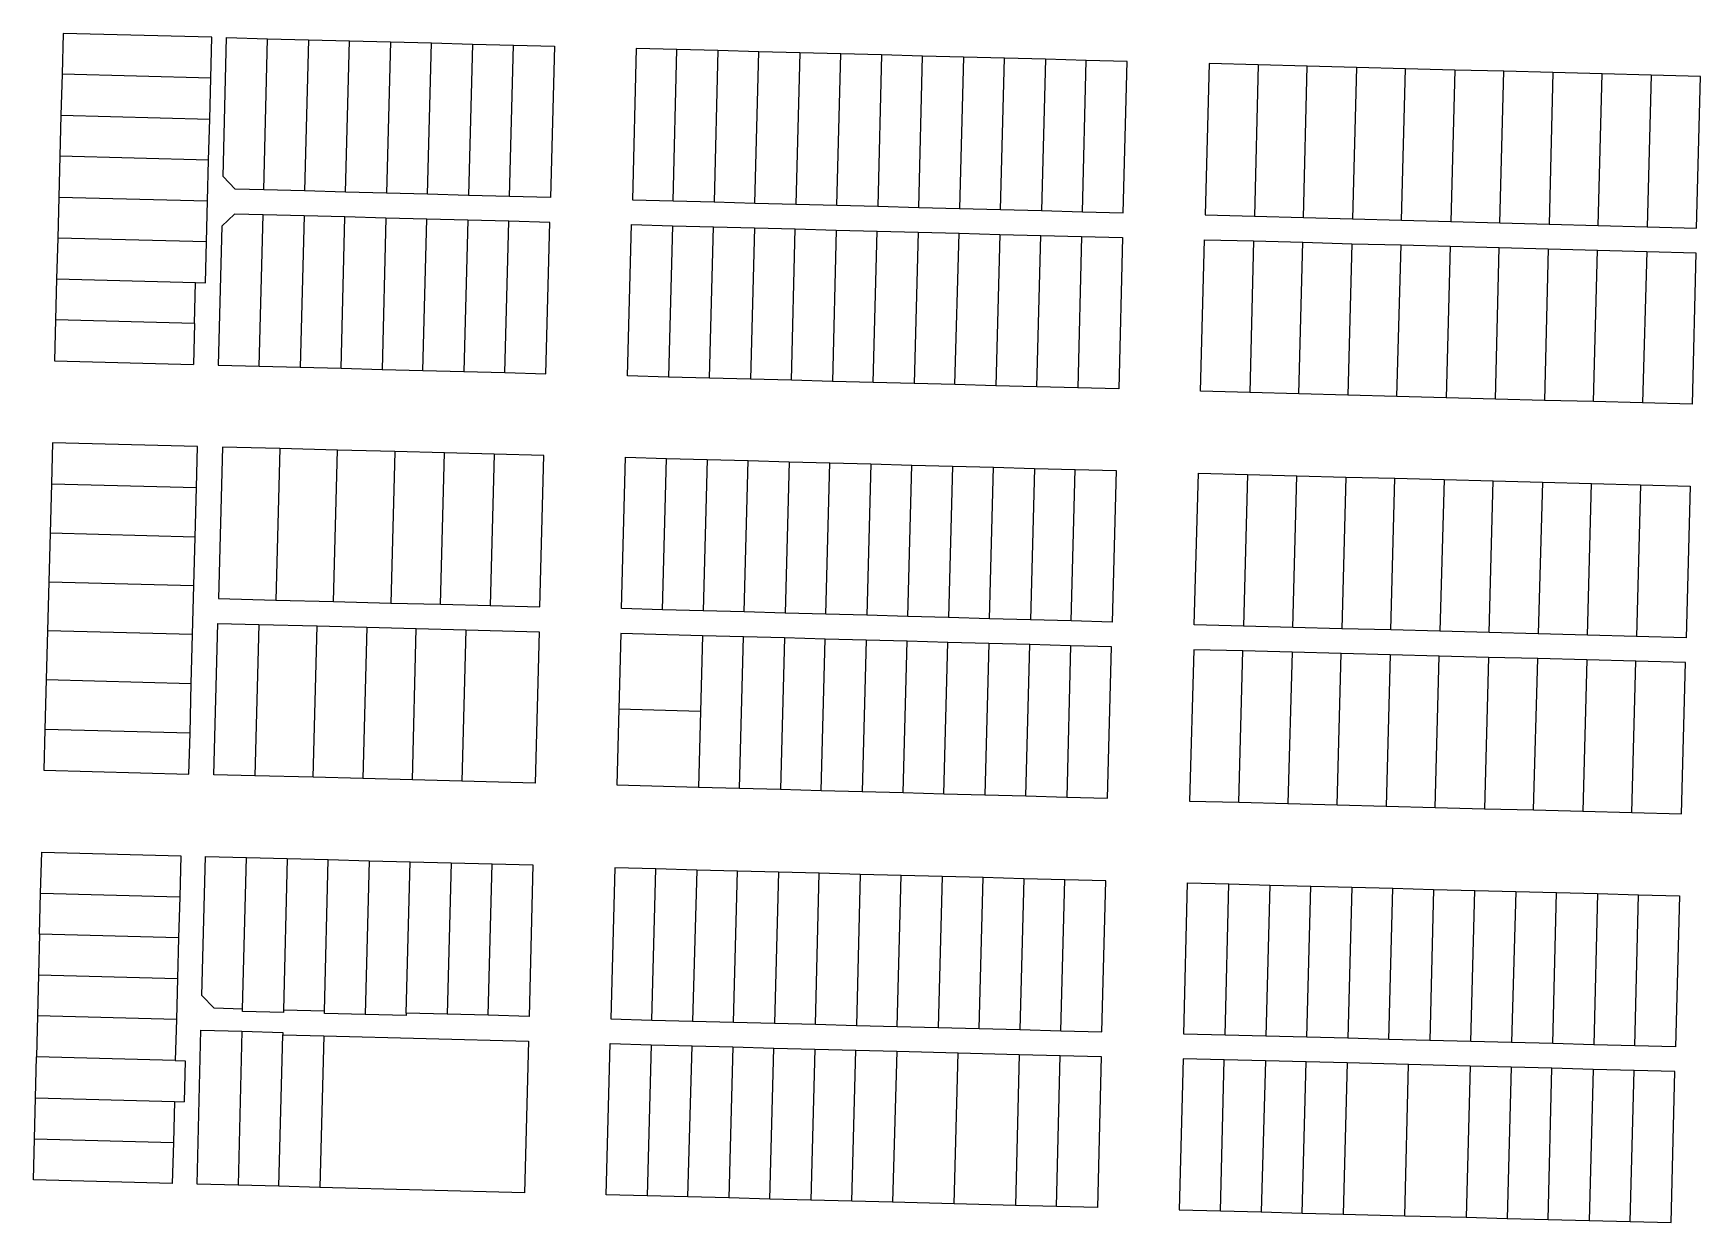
# Model space of a CAD drawing. Header units: inches. Extents: x 486468 to 494399, y 5455955 to 5460553.
# Drawn here: x 486912.4 to 487321.6, y 5456145.2 to 5456437.1 of the extents above; entities that cross this region are included whole.
import ezdxf

# ---------------------------------------------------------------- set-up
doc = ezdxf.new("R2010")
doc.units = ezdxf.units.IN
doc.header["$MEASUREMENT"] = 0
doc.layers.add('ParcelLines', color=10, linetype='Continuous')

msp = doc.modelspace()

# ---------------------------------------------------------------- linework, layer by layer
at = {"layer": 'ParcelLines', "color": 1}
for p, q in [((486919.654, 5456437.113), (486919.394, 5456427.062)), ((486956.152, 5456436.163), (486919.654, 5456437.113)), ((486955.891, 5456426.113), (486956.152, 5456436.163)), ((486958.951, 5456401.962), (486959.801, 5456436.063)), ((486959.801, 5456436.063), (486969.851, 5456435.803)), ((486968.9, 5456398.673), (486969.851, 5456435.803)), ((486969.851, 5456435.803), (486979.9, 5456435.543)), ((486979.9, 5456435.543), (486978.949, 5456398.413)), ((486979.9, 5456435.543), (486989.998, 5456435.273)), ((486989.998, 5456435.273), (487000.048, 5456435.013)), ((487000.048, 5456435.013), (486999.048, 5456397.883)), ((487000.048, 5456435.013), (487010.097, 5456434.753)), ((487009.097, 5456397.613), (487010.097, 5456434.753)), ((487010.097, 5456434.753), (487020.146, 5456434.483)), ((487020.146, 5456434.483), (487030.195, 5456434.223)), ((487030.195, 5456434.223), (487040.245, 5456433.963)), ((487040.245, 5456433.963), (487039.295, 5456396.813)), ((487060.343, 5456433.413), (487059.394, 5456396.263)), ((487070.343, 5456433.143), (487060.343, 5456433.413)), ((487080.392, 5456432.883), (487070.343, 5456433.143)), ((487090.441, 5456432.613), (487080.392, 5456432.883)), ((487089.492, 5456395.463), (487090.441, 5456432.613)), ((487100.491, 5456432.343), (487090.441, 5456432.613)), ((487110.54, 5456432.073), (487100.491, 5456432.343)), ((487109.59, 5456394.933), (487110.54, 5456432.073)), ((487120.589, 5456431.813), (487110.54, 5456432.073)), ((487120.589, 5456431.813), (487119.64, 5456394.663)), ((487130.638, 5456431.543), (487120.589, 5456431.813)), ((487129.689, 5456394.393), (487130.638, 5456431.543)), ((487140.688, 5456431.284), (487130.638, 5456431.543)), ((487140.688, 5456431.284), (487139.738, 5456394.134)), ((487150.737, 5456431.014), (487140.688, 5456431.284)), ((487149.787, 5456393.864), (487150.737, 5456431.014)), ((487160.786, 5456430.744), (487150.737, 5456431.014)), ((486919.394, 5456427.062), (486919.123, 5456417.012)), ((487160.786, 5456430.744), (487159.837, 5456393.604)), ((487170.836, 5456430.484), (487160.786, 5456430.744)), ((487169.886, 5456393.334), (487170.836, 5456430.484)), ((487180.886, 5456430.214), (487170.836, 5456430.484)), ((487179.886, 5456393.064), (487180.886, 5456430.214)), ((487200.986, 5456429.714), (487199.986, 5456392.564)), ((487213.036, 5456429.394), (487200.986, 5456429.714)), ((487213.036, 5456429.394), (487212.086, 5456392.234)), ((487225.086, 5456429.074), (487213.036, 5456429.394)), ((487224.136, 5456391.914), (487225.086, 5456429.074)), ((487237.136, 5456428.753), (487225.086, 5456429.074)), ((487237.136, 5456428.753), (487236.186, 5456391.584)), ((487249.186, 5456428.433), (487237.136, 5456428.753)), ((487248.236, 5456391.264), (487249.186, 5456428.433)), ((487261.286, 5456428.113), (487249.186, 5456428.433)), ((487261.286, 5456428.113), (487260.286, 5456390.944)), ((487273.336, 5456427.794), (487261.286, 5456428.113)), ((487272.336, 5456390.615), (487273.336, 5456427.794)), ((487285.386, 5456427.474), (487273.336, 5456427.794)), ((487285.386, 5456427.474), (487284.436, 5456390.285)), ((487297.436, 5456427.154), (487285.386, 5456427.474)), ((487296.486, 5456389.965), (487297.436, 5456427.154)), ((487309.486, 5456426.834), (487297.436, 5456427.154)), ((487309.486, 5456426.834), (487308.536, 5456389.645)), ((487321.636, 5456426.514), (487309.486, 5456426.834)), ((486955.641, 5456416.063), (486955.891, 5456426.113)), ((487320.636, 5456389.315), (487321.636, 5456426.514)), ((486919.123, 5456417.012), (486918.864, 5456406.962)), ((486919.123, 5456417.012), (486955.641, 5456416.063)), ((486955.381, 5456406.012), (486955.641, 5456416.063)), ((486918.864, 5456406.962), (486918.604, 5456396.912)), ((486955.381, 5456406.012), (486918.864, 5456406.962)), ((486955.131, 5456395.962), (486955.381, 5456406.012)), ((486961.901, 5456398.862), (486958.951, 5456401.962)), ((486968.9, 5456398.673), (486961.901, 5456398.862)), ((486978.949, 5456398.413), (486968.9, 5456398.673)), ((486988.999, 5456398.143), (486978.949, 5456398.413)), ((486918.604, 5456396.912), (486918.344, 5456386.862)), ((486918.604, 5456396.912), (486955.131, 5456395.962)), ((486954.871, 5456385.912), (486955.131, 5456395.962)), ((486999.048, 5456397.883), (486988.999, 5456398.143)), ((487009.097, 5456397.613), (486999.048, 5456397.883)), ((487019.197, 5456397.343), (487009.097, 5456397.613)), ((487029.246, 5456397.083), (487019.197, 5456397.343)), ((487039.295, 5456396.813), (487029.246, 5456397.083)), ((487059.394, 5456396.263), (487069.393, 5456395.993)), ((487069.393, 5456395.993), (487079.442, 5456395.733)), ((487079.442, 5456395.733), (487089.492, 5456395.463)), ((487089.492, 5456395.463), (487099.541, 5456395.193)), ((487099.541, 5456395.193), (487109.59, 5456394.933)), ((487109.59, 5456394.933), (487119.64, 5456394.663)), ((487119.64, 5456394.663), (487129.689, 5456394.393)), ((487129.689, 5456394.393), (487139.738, 5456394.134)), ((487139.738, 5456394.134), (487149.787, 5456393.864)), ((486961.751, 5456392.762), (486958.601, 5456389.762)), ((486968.75, 5456392.582), (486961.751, 5456392.762)), ((486978.8, 5456392.313), (486968.75, 5456392.582)), ((486988.849, 5456392.043), (486978.8, 5456392.313)), ((486998.898, 5456391.773), (486988.849, 5456392.043)), ((487008.947, 5456391.513), (486998.898, 5456391.773)), ((487018.997, 5456391.243), (487008.947, 5456391.513)), ((487029.046, 5456390.983), (487018.997, 5456391.243)), ((487039.145, 5456390.713), (487029.046, 5456390.983)), ((487038.146, 5456353.563), (487039.145, 5456390.713)), ((487058.244, 5456353.013), (487059.194, 5456390.163)), ((487059.194, 5456390.163), (487069.243, 5456389.893)), ((487149.787, 5456393.864), (487159.837, 5456393.604)), ((487159.837, 5456393.604), (487169.886, 5456393.334)), ((487169.886, 5456393.334), (487179.886, 5456393.064)), ((487199.986, 5456392.564), (487212.086, 5456392.234)), ((487212.086, 5456392.234), (487224.136, 5456391.914)), ((487224.136, 5456391.914), (487236.186, 5456391.584)), ((487236.186, 5456391.584), (487248.236, 5456391.264)), ((487248.236, 5456391.264), (487260.286, 5456390.944)), ((487260.286, 5456390.944), (487272.336, 5456390.615)), ((487272.336, 5456390.615), (487284.436, 5456390.285)), ((487284.436, 5456390.285), (487296.486, 5456389.965)), ((486918.344, 5456386.862), (486918.074, 5456376.812)), ((486954.611, 5456375.862), (486954.871, 5456385.912)), ((486958.601, 5456389.762), (486957.751, 5456355.662)), ((487069.243, 5456389.893), (487079.292, 5456389.633)), ((487079.292, 5456389.633), (487089.342, 5456389.363)), ((487089.342, 5456389.363), (487088.392, 5456352.213)), ((487089.342, 5456389.363), (487099.391, 5456389.093)), ((487099.391, 5456389.093), (487109.44, 5456388.823)), ((487109.44, 5456388.823), (487108.491, 5456351.683)), ((487109.44, 5456388.823), (487119.49, 5456388.563)), ((487118.54, 5456351.413), (487119.49, 5456388.563)), ((487119.49, 5456388.563), (487129.539, 5456388.293)), ((487129.539, 5456388.293), (487128.589, 5456351.143)), ((487129.539, 5456388.293), (487139.588, 5456388.024)), ((487138.589, 5456350.883), (487139.588, 5456388.024)), ((487139.588, 5456388.024), (487149.638, 5456387.764)), ((487149.638, 5456387.764), (487148.638, 5456350.614)), ((487149.638, 5456387.764), (487159.637, 5456387.494)), ((487158.687, 5456350.344), (487159.637, 5456387.494)), ((487159.637, 5456387.494), (487169.686, 5456387.234)), ((487169.686, 5456387.234), (487168.736, 5456350.084)), ((487169.686, 5456387.234), (487179.736, 5456386.964)), ((487179.736, 5456386.964), (487178.786, 5456349.814)), ((487198.886, 5456349.264), (487199.836, 5456386.464)), ((487199.836, 5456386.464), (487211.886, 5456386.144)), ((487211.886, 5456386.144), (487210.936, 5456348.944)), ((487211.886, 5456386.144), (487223.986, 5456385.814)), ((487296.486, 5456389.965), (487308.536, 5456389.645)), ((487308.536, 5456389.645), (487320.636, 5456389.315)), ((487222.986, 5456348.624), (487223.986, 5456385.814)), ((487223.986, 5456385.814), (487236.036, 5456385.484)), ((487236.036, 5456385.484), (487235.036, 5456348.304)), ((487236.036, 5456385.484), (487248.086, 5456385.164)), ((487247.086, 5456347.984), (487248.086, 5456385.164)), ((487248.086, 5456385.164), (487260.136, 5456384.844)), ((487260.136, 5456384.844), (487259.186, 5456347.664)), ((487260.136, 5456384.844), (487272.186, 5456384.515)), ((487271.236, 5456347.345), (487272.186, 5456384.515)), ((487272.186, 5456384.515), (487284.236, 5456384.195)), ((487284.236, 5456384.195), (487283.286, 5456347.025)), ((487284.236, 5456384.195), (487296.336, 5456383.865)), ((487295.336, 5456346.705), (487296.336, 5456383.865)), ((487296.336, 5456383.865), (487308.386, 5456383.545)), ((487308.386, 5456383.545), (487307.386, 5456346.385)), ((487308.386, 5456383.545), (487320.486, 5456383.215)), ((487320.486, 5456383.215), (487319.537, 5456346.065)), ((486918.074, 5456376.812), (486917.814, 5456366.762)), ((486918.074, 5456376.812), (486952.172, 5456375.925)), ((486951.916, 5456365.872), (486952.172, 5456375.925)), ((486952.172, 5456375.925), (486954.611, 5456375.862)), ((486917.814, 5456366.762), (486917.554, 5456356.712)), ((486951.916, 5456365.872), (486917.814, 5456366.762)), ((486951.916, 5456365.872), (486951.66, 5456355.821)), ((486917.554, 5456356.712), (486951.66, 5456355.821)), ((486957.751, 5456355.662), (486967.801, 5456355.402)), ((486967.801, 5456355.402), (486977.85, 5456355.142)), ((486977.85, 5456355.142), (486987.899, 5456354.882)), ((486987.899, 5456354.882), (486997.949, 5456354.612)), ((486997.949, 5456354.612), (487007.998, 5456354.353)), ((487007.998, 5456354.353), (487018.047, 5456354.093)), ((487018.047, 5456354.093), (487028.096, 5456353.823)), ((487028.096, 5456353.823), (487038.146, 5456353.563)), ((487068.294, 5456352.753), (487058.244, 5456353.013)), ((487078.343, 5456352.483), (487068.294, 5456352.753)), ((487088.392, 5456352.213), (487078.343, 5456352.483)), ((487098.441, 5456351.943), (487088.392, 5456352.213)), ((487108.491, 5456351.683), (487098.441, 5456351.943)), ((487118.54, 5456351.413), (487108.491, 5456351.683)), ((487128.589, 5456351.143), (487118.54, 5456351.413)), ((487138.589, 5456350.883), (487128.589, 5456351.143)), ((487148.638, 5456350.614), (487138.589, 5456350.883)), ((487158.687, 5456350.344), (487148.638, 5456350.614)), ((487168.736, 5456350.084), (487158.687, 5456350.344)), ((487178.786, 5456349.814), (487168.736, 5456350.084)), ((487210.936, 5456348.944), (487198.886, 5456349.264)), ((487222.986, 5456348.624), (487210.936, 5456348.944)), ((487235.036, 5456348.304), (487222.986, 5456348.624)), ((487247.086, 5456347.984), (487235.036, 5456348.304)), ((487259.186, 5456347.664), (487247.086, 5456347.984)), ((487271.236, 5456347.345), (487259.186, 5456347.664)), ((487283.286, 5456347.025), (487271.236, 5456347.345)), ((487295.336, 5456346.705), (487283.286, 5456347.025)), ((487307.386, 5456346.385), (487295.336, 5456346.705)), ((487319.537, 5456346.065), (487307.386, 5456346.385)), ((486917.055, 5456336.612), (486916.795, 5456326.562)), ((486952.652, 5456335.712), (486917.055, 5456336.612)), ((486952.392, 5456325.662), (486952.652, 5456335.712)), ((486958.752, 5456335.562), (486957.802, 5456298.362)), ((486972.851, 5456335.192), (486958.752, 5456335.562)), ((486987, 5456334.812), (486972.851, 5456335.192)), ((486986, 5456297.632), (486987, 5456334.812)), ((487001.099, 5456334.432), (486987, 5456334.812)), ((487013.248, 5456334.112), (487001.099, 5456334.432)), ((487025.447, 5456333.783), (487013.248, 5456334.112)), ((487025.447, 5456333.783), (487024.497, 5456296.632)), ((487037.646, 5456333.463), (487025.447, 5456333.783)), ((487036.646, 5456296.312), (487037.646, 5456333.463)), ((487056.724, 5456295.894), (487057.701, 5456333.041)), ((487057.701, 5456333.041), (487067.74, 5456332.769)), ((487066.762, 5456295.62), (487067.74, 5456332.769)), ((487067.74, 5456332.769), (487077.778, 5456332.496)), ((487077.778, 5456332.496), (487076.801, 5456295.346)), ((487077.778, 5456332.496), (487087.817, 5456332.224)), ((487086.84, 5456295.072), (487087.817, 5456332.224)), ((487087.817, 5456332.224), (487097.855, 5456331.952)), ((487097.855, 5456331.952), (487096.878, 5456294.798)), ((487097.855, 5456331.952), (487107.894, 5456331.68)), ((487106.917, 5456294.524), (487107.894, 5456331.68)), ((487107.894, 5456331.68), (487117.932, 5456331.407)), ((487117.932, 5456331.407), (487116.956, 5456294.25)), ((487117.932, 5456331.407), (487127.971, 5456331.135)), ((487126.995, 5456293.976), (487127.971, 5456331.135)), ((487127.971, 5456331.135), (487138.009, 5456330.863)), ((487138.009, 5456330.863), (487137.033, 5456293.702)), ((487138.009, 5456330.863), (487148.048, 5456330.59)), ((487147.072, 5456293.428), (487148.048, 5456330.59)), ((487148.048, 5456330.59), (487158.086, 5456330.318)), ((487158.086, 5456330.318), (487157.111, 5456293.154)), ((487158.086, 5456330.318), (487168.125, 5456330.046)), ((487167.149, 5456292.88), (487168.125, 5456330.046)), ((487168.125, 5456330.046), (487178.163, 5456329.774)), ((487178.163, 5456329.774), (487177.188, 5456292.606)), ((487197.337, 5456291.914), (487198.336, 5456329.164)), ((487198.336, 5456329.164), (487210.436, 5456328.844)), ((487210.436, 5456328.844), (487209.437, 5456291.594)), ((487210.436, 5456328.844), (487222.487, 5456328.524)), ((486916.795, 5456326.562), (486916.475, 5456314.411)), ((486916.795, 5456326.562), (486952.392, 5456325.662)), ((486952.072, 5456313.462), (486952.392, 5456325.662)), ((487221.487, 5456291.284), (487222.487, 5456328.524)), ((487222.487, 5456328.524), (487234.537, 5456328.204)), ((487234.537, 5456328.204), (487233.537, 5456290.974)), ((487234.537, 5456328.204), (487246.587, 5456327.884)), ((487245.587, 5456290.654), (487246.587, 5456327.884)), ((487246.587, 5456327.884), (487258.637, 5456327.565)), ((487258.637, 5456327.565), (487257.637, 5456290.345)), ((487258.637, 5456327.565), (487270.737, 5456327.245)), ((487269.737, 5456290.025), (487270.737, 5456327.245)), ((487270.737, 5456327.245), (487282.787, 5456326.925)), ((487282.787, 5456326.925), (487281.787, 5456289.715)), ((487282.787, 5456326.925), (487294.837, 5456326.605)), ((487293.837, 5456289.395), (487294.837, 5456326.605)), ((487294.837, 5456326.605), (487306.887, 5456326.285)), ((487306.887, 5456326.285), (487305.887, 5456289.085)), ((487306.887, 5456326.285), (487319.037, 5456325.965)), ((487319.037, 5456325.965), (487318.087, 5456288.765)), ((486916.475, 5456314.411), (486916.165, 5456302.511)), ((486952.072, 5456313.462), (486916.475, 5456314.411)), ((486951.763, 5456301.562), (486952.072, 5456313.462)), ((486916.165, 5456302.511), (486915.845, 5456290.461)), ((486916.165, 5456302.511), (486951.763, 5456301.562)), ((486951.453, 5456289.562), (486951.763, 5456301.562)), ((486957.802, 5456298.362), (486971.901, 5456298.002)), ((486971.901, 5456298.002), (486986, 5456297.632)), ((486986, 5456297.632), (487000.149, 5456297.262)), ((487000.149, 5456297.262), (487012.298, 5456296.952)), ((487012.298, 5456296.952), (487024.497, 5456296.632)), ((487024.497, 5456296.632), (487036.646, 5456296.312)), ((487066.762, 5456295.62), (487056.724, 5456295.894)), ((486956.653, 5456255.111), (486957.652, 5456292.262)), ((486957.652, 5456292.262), (486967.702, 5456292.002)), ((486967.702, 5456292.002), (486982, 5456291.632)), ((487076.801, 5456295.346), (487066.762, 5456295.62)), ((487086.84, 5456295.072), (487076.801, 5456295.346)), ((487096.878, 5456294.798), (487086.84, 5456295.072)), ((487106.917, 5456294.524), (487096.878, 5456294.798)), ((487116.956, 5456294.25), (487106.917, 5456294.524)), ((487126.995, 5456293.976), (487116.956, 5456294.25)), ((487137.033, 5456293.702), (487126.995, 5456293.976)), ((487147.072, 5456293.428), (487137.033, 5456293.702)), ((487157.111, 5456293.154), (487147.072, 5456293.428)), ((487167.149, 5456292.88), (487157.111, 5456293.154)), ((487177.188, 5456292.606), (487167.149, 5456292.88)), ((487209.437, 5456291.594), (487197.337, 5456291.914)), ((486915.845, 5456290.461), (486915.536, 5456278.461)), ((486951.133, 5456277.511), (486951.453, 5456289.562)), ((486981.051, 5456254.482), (486982, 5456291.632)), ((486982, 5456291.632), (486994.2, 5456291.312)), ((486994.2, 5456291.312), (486993.2, 5456254.162)), ((486994.2, 5456291.312), (487006.349, 5456290.992)), ((487006.349, 5456290.992), (487018.548, 5456290.672)), ((487018.548, 5456290.672), (487036.497, 5456290.212)), ((487036.497, 5456290.212), (487035.547, 5456253.062)), ((487056.563, 5456289.802), (487056.074, 5456271.228)), ((487076.641, 5456289.254), (487056.563, 5456289.802)), ((487076.641, 5456289.254), (487076.152, 5456270.679)), ((487086.679, 5456288.98), (487076.641, 5456289.254)), ((487085.702, 5456251.828), (487086.679, 5456288.98)), ((487096.718, 5456288.706), (487086.679, 5456288.98)), ((487096.718, 5456288.706), (487095.741, 5456251.552)), ((487106.757, 5456288.432), (487096.718, 5456288.706)), ((487105.78, 5456251.277), (487106.757, 5456288.432)), ((487116.796, 5456288.158), (487106.757, 5456288.432)), ((487116.796, 5456288.158), (487115.819, 5456251.001)), ((487126.834, 5456287.885), (487116.796, 5456288.158)), ((487125.858, 5456250.725), (487126.834, 5456287.885)), ((487136.873, 5456287.611), (487126.834, 5456287.885)), ((487221.487, 5456291.284), (487209.437, 5456291.594)), ((487233.537, 5456290.974), (487221.487, 5456291.284)), ((487245.587, 5456290.654), (487233.537, 5456290.974)), ((487257.637, 5456290.345), (487245.587, 5456290.654)), ((487269.737, 5456290.025), (487257.637, 5456290.345)), ((487281.787, 5456289.715), (487269.737, 5456290.025)), ((487293.837, 5456289.395), (487281.787, 5456289.715)), ((487305.887, 5456289.085), (487293.837, 5456289.395)), ((487318.087, 5456288.765), (487305.887, 5456289.085)), ((487135.897, 5456250.45), (487136.873, 5456287.611)), ((487146.912, 5456287.337), (487136.873, 5456287.611)), ((487146.912, 5456287.337), (487145.936, 5456250.174)), ((487156.951, 5456287.063), (487146.912, 5456287.337)), ((487155.975, 5456249.899), (487156.951, 5456287.063)), ((487166.989, 5456286.789), (487156.951, 5456287.063)), ((487166.989, 5456286.789), (487166.014, 5456249.623)), ((487177.028, 5456286.515), (487166.989, 5456286.789)), ((487176.053, 5456249.347), (487177.028, 5456286.515)), ((487197.187, 5456285.814), (487196.187, 5456248.664)), ((487209.237, 5456285.504), (487197.187, 5456285.814)), ((487208.237, 5456248.354), (487209.237, 5456285.504)), ((487221.337, 5456285.184), (487209.237, 5456285.504)), ((487221.337, 5456285.184), (487220.337, 5456248.034)), ((487233.387, 5456284.864), (487221.337, 5456285.184)), ((487232.387, 5456247.724), (487233.387, 5456284.864)), ((487245.437, 5456284.554), (487233.387, 5456284.864)), ((487245.437, 5456284.554), (487244.437, 5456247.414)), ((487257.487, 5456284.245), (487245.437, 5456284.554)), ((487256.487, 5456247.095), (487257.487, 5456284.245)), ((487269.537, 5456283.925), (487257.487, 5456284.245)), ((487269.537, 5456283.925), (487268.587, 5456246.775)), ((487281.637, 5456283.615), (487269.537, 5456283.925)), ((487280.637, 5456246.465), (487281.637, 5456283.615)), ((487293.687, 5456283.295), (487281.637, 5456283.615)), ((487293.687, 5456283.295), (487292.687, 5456246.155)), ((487305.737, 5456282.985), (487293.687, 5456283.295)), ((487304.737, 5456245.835), (487305.737, 5456282.985)), ((487317.887, 5456282.665), (487305.737, 5456282.985)), ((487316.937, 5456245.515), (487317.887, 5456282.665)), ((486915.536, 5456278.461), (486915.216, 5456266.261)), ((486915.536, 5456278.461), (486951.133, 5456277.511)), ((486950.813, 5456265.311), (486951.133, 5456277.511)), ((487056.074, 5456271.228), (487055.586, 5456252.655)), ((487076.152, 5456270.679), (487056.074, 5456271.228)), ((487076.152, 5456270.679), (487075.663, 5456252.104)), ((486915.216, 5456266.261), (486914.956, 5456256.211)), ((486950.813, 5456265.311), (486915.216, 5456266.261)), ((486950.553, 5456255.261), (486950.813, 5456265.311)), ((486914.956, 5456256.211), (486950.553, 5456255.261)), ((486966.702, 5456254.851), (486956.653, 5456255.111)), ((486981.051, 5456254.482), (486966.702, 5456254.851)), ((486993.2, 5456254.162), (486981.051, 5456254.482)), ((487005.399, 5456253.842), (486993.2, 5456254.162)), ((487017.548, 5456253.532), (487005.399, 5456253.842)), ((487035.547, 5456253.062), (487017.548, 5456253.532)), ((487055.586, 5456252.655), (487075.663, 5456252.104)), ((487075.664, 5456252.104), (487085.702, 5456251.828)), ((487085.702, 5456251.828), (487095.741, 5456251.552)), ((487095.741, 5456251.552), (487105.78, 5456251.277)), ((487105.78, 5456251.277), (487115.819, 5456251.001)), ((487115.819, 5456251.001), (487125.858, 5456250.725)), ((487125.858, 5456250.725), (487135.897, 5456250.45)), ((487135.897, 5456250.45), (487145.936, 5456250.174)), ((487145.936, 5456250.174), (487155.975, 5456249.899)), ((487155.975, 5456249.899), (487166.014, 5456249.623)), ((487166.014, 5456249.623), (487176.053, 5456249.347)), ((487196.187, 5456248.664), (487208.237, 5456248.354)), ((487208.237, 5456248.354), (487220.337, 5456248.034)), ((487220.337, 5456248.034), (487232.387, 5456247.724)), ((487232.387, 5456247.724), (487244.437, 5456247.414)), ((487244.437, 5456247.414), (487256.487, 5456247.095)), ((487256.487, 5456247.095), (487268.587, 5456246.775)), ((487268.587, 5456246.775), (487280.637, 5456246.465)), ((487280.637, 5456246.465), (487292.687, 5456246.155)), ((487292.687, 5456246.155), (487304.737, 5456245.835)), ((487304.737, 5456245.835), (487316.937, 5456245.515)), ((486914.145, 5456226.061), (486914.406, 5456236.111)), ((486914.406, 5456236.111), (486948.554, 5456235.211)), ((486948.554, 5456235.211), (486948.284, 5456225.161)), ((486953.753, 5456200.911), (486954.603, 5456235.061)), ((486954.603, 5456235.061), (486964.652, 5456234.801)), ((486963.702, 5456197.611), (486964.652, 5456234.801)), ((486964.652, 5456234.801), (486974.702, 5456234.541)), ((486974.702, 5456234.541), (486984.751, 5456234.272)), ((486984.751, 5456234.272), (486994.8, 5456234.012)), ((486994.8, 5456234.012), (486993.85, 5456196.241)), ((486994.8, 5456234.012), (487004.849, 5456233.752)), ((487004.849, 5456233.752), (487014.899, 5456233.492)), ((487014.899, 5456233.492), (487024.948, 5456233.222)), ((487024.948, 5456233.222), (487034.997, 5456232.962)), ((487034.997, 5456232.962), (487034.048, 5456195.812)), ((487055.096, 5456232.262), (487054.096, 5456195.162)), ((487065.145, 5456231.993), (487055.096, 5456232.262)), ((487075.194, 5456231.733), (487065.145, 5456231.993)), ((487085.243, 5456231.463), (487075.194, 5456231.733)), ((487095.293, 5456231.193), (487085.243, 5456231.463)), ((487095.293, 5456231.193), (487094.293, 5456194.113)), ((487105.292, 5456230.923), (487095.293, 5456231.193)), ((487104.342, 5456193.853), (487105.292, 5456230.923)), ((487115.341, 5456230.663), (487105.292, 5456230.923)), ((487115.341, 5456230.663), (487114.392, 5456193.593)), ((487125.391, 5456230.393), (487115.341, 5456230.663)), ((487124.441, 5456193.323), (487125.391, 5456230.393)), ((487135.44, 5456230.133), (487125.391, 5456230.393)), ((487135.44, 5456230.133), (487134.49, 5456193.063)), ((487145.489, 5456229.864), (487135.44, 5456230.133)), ((487144.539, 5456192.804), (487145.489, 5456229.864)), ((487155.488, 5456229.594), (487145.489, 5456229.864)), ((487155.488, 5456229.594), (487154.539, 5456192.544)), ((487165.538, 5456229.334), (487155.488, 5456229.594)), ((487164.588, 5456192.274), (487165.538, 5456229.334)), ((487175.587, 5456229.064), (487165.538, 5456229.334)), ((487174.637, 5456192.014), (487175.587, 5456229.064)), ((487194.738, 5456191.464), (487195.687, 5456228.564)), ((487195.687, 5456228.564), (487205.837, 5456228.304)), ((487204.888, 5456191.204), (487205.837, 5456228.304)), ((487205.837, 5456228.304), (487215.887, 5456228.034)), ((487215.887, 5456228.034), (487214.938, 5456190.944)), ((487215.887, 5456228.034), (487225.937, 5456227.774)), ((487224.988, 5456190.684), (487225.937, 5456227.774)), ((487225.937, 5456227.774), (487235.987, 5456227.514)), ((487235.987, 5456227.514), (487235.038, 5456190.414)), ((487235.987, 5456227.514), (487246.037, 5456227.254)), ((487245.088, 5456190.155), (487246.037, 5456227.254)), ((487246.037, 5456227.254), (487256.087, 5456226.985)), ((487256.087, 5456226.985), (487255.138, 5456189.895)), ((487256.087, 5456226.985), (487266.187, 5456226.725)), ((487265.188, 5456189.635), (487266.187, 5456226.725)), ((487266.187, 5456226.725), (487276.237, 5456226.465)), ((487276.237, 5456226.465), (487275.238, 5456189.365)), ((487276.237, 5456226.465), (487286.287, 5456226.205)), ((486913.885, 5456216.011), (486914.145, 5456226.061)), ((486948.284, 5456225.161), (486948.013, 5456215.111)), ((487285.338, 5456189.105), (487286.287, 5456226.205)), ((487286.287, 5456226.205), (487296.337, 5456225.935)), ((487296.337, 5456225.935), (487295.388, 5456188.845)), ((487296.337, 5456225.935), (487306.387, 5456225.675)), ((487305.438, 5456188.575), (487306.387, 5456225.675)), ((487306.387, 5456225.675), (487316.437, 5456225.415)), ((487316.437, 5456225.415), (487315.488, 5456188.315)), ((486913.885, 5456216.011), (486913.632, 5456205.961)), ((486948.013, 5456215.111), (486947.743, 5456205.061)), ((486913.632, 5456205.961), (486913.379, 5456195.91)), ((486913.632, 5456205.961), (486947.743, 5456205.061)), ((486947.743, 5456205.061), (486947.473, 5456195.011)), ((486956.702, 5456197.811), (486953.753, 5456200.911)), ((486963.702, 5456197.611), (486956.702, 5456197.811)), ((486913.379, 5456195.91), (486913.126, 5456185.86)), ((486947.473, 5456195.011), (486913.379, 5456195.91)), ((486947.473, 5456195.011), (486947.203, 5456184.961)), ((486963.702, 5456197.011), (486963.702, 5456197.611)), ((486973.751, 5456196.761), (486963.702, 5456197.011)), ((486983.8, 5456197.111), (486973.751, 5456197.361)), ((486973.751, 5456197.361), (486973.751, 5456196.761)), ((486983.8, 5456196.511), (486983.8, 5456197.111)), ((486993.85, 5456196.241), (486983.8, 5456196.511)), ((487003.9, 5456195.982), (486993.85, 5456196.241)), ((487003.914, 5456196.572), (487003.9, 5456195.982)), ((487013.949, 5456196.312), (487003.914, 5456196.572)), ((487023.998, 5456196.062), (487013.949, 5456196.312)), ((487034.048, 5456195.812), (487023.998, 5456196.062)), ((487054.096, 5456195.162), (487064.145, 5456194.902)), ((487064.145, 5456194.902), (487074.195, 5456194.643)), ((487074.195, 5456194.643), (487084.244, 5456194.383)), ((487084.244, 5456194.383), (487094.293, 5456194.113)), ((487094.293, 5456194.113), (487104.342, 5456193.853)), ((487104.342, 5456193.853), (487114.392, 5456193.593)), ((487114.392, 5456193.593), (487124.441, 5456193.323)), ((486952.553, 5456154.611), (486953.503, 5456192.411)), ((486953.503, 5456192.411), (486963.552, 5456192.141)), ((486963.552, 5456192.141), (486973.601, 5456191.861)), ((486973.601, 5456191.861), (486973.601, 5456191.261)), ((486973.601, 5456191.261), (486983.651, 5456191.001)), ((486983.651, 5456191.001), (487033.898, 5456189.712)), ((487033.898, 5456189.712), (487032.897, 5456152.512)), ((487124.441, 5456193.323), (487134.49, 5456193.063)), ((487134.49, 5456193.063), (487144.539, 5456192.804)), ((487144.539, 5456192.804), (487154.539, 5456192.544)), ((487154.539, 5456192.544), (487164.588, 5456192.274)), ((487164.588, 5456192.274), (487174.637, 5456192.014)), ((487204.888, 5456191.204), (487194.738, 5456191.464)), ((487214.938, 5456190.944), (487204.888, 5456191.204)), ((487224.988, 5456190.684), (487214.938, 5456190.944)), ((487235.038, 5456190.414), (487224.988, 5456190.684)), ((487245.088, 5456190.155), (487235.038, 5456190.414)), ((487255.138, 5456189.895), (487245.088, 5456190.155)), ((487265.188, 5456189.635), (487255.138, 5456189.895)), ((487275.238, 5456189.365), (487265.188, 5456189.635)), ((486912.866, 5456175.81), (486913.126, 5456185.86)), ((486947.203, 5456184.961), (486913.126, 5456185.86)), ((487052.947, 5456152.012), (487053.946, 5456189.112)), ((487053.946, 5456189.112), (487063.995, 5456188.842)), ((487063.995, 5456188.842), (487074.045, 5456188.573)), ((487074.045, 5456188.573), (487084.094, 5456188.303)), ((487084.094, 5456188.303), (487083.094, 5456151.223)), ((487084.094, 5456188.303), (487094.143, 5456188.033)), ((487094.143, 5456188.033), (487104.192, 5456187.763)), ((487104.192, 5456187.763), (487103.193, 5456150.703)), ((487104.192, 5456187.763), (487114.242, 5456187.503)), ((487113.242, 5456150.443), (487114.242, 5456187.503)), ((487114.242, 5456187.503), (487124.291, 5456187.233)), ((487124.291, 5456187.233), (487123.291, 5456150.173)), ((487124.291, 5456187.233), (487139.34, 5456186.843)), ((487138.39, 5456149.783), (487139.34, 5456186.843)), ((487139.34, 5456186.843), (487154.389, 5456186.444)), ((487154.389, 5456186.444), (487153.439, 5456149.394)), ((487154.389, 5456186.444), (487164.438, 5456186.174)), ((487163.488, 5456149.124), (487164.438, 5456186.174)), ((487164.438, 5456186.174), (487174.488, 5456185.914)), ((487174.488, 5456185.914), (487173.538, 5456148.864)), ((487194.588, 5456185.414), (487193.638, 5456148.314)), ((487204.688, 5456185.154), (487194.588, 5456185.414)), ((487285.338, 5456189.105), (487275.238, 5456189.365)), ((487295.388, 5456188.845), (487285.338, 5456189.105)), ((487305.438, 5456188.575), (487295.388, 5456188.845)), ((487315.488, 5456188.315), (487305.438, 5456188.575)), ((486947.203, 5456184.961), (486949.653, 5456184.861)), ((486949.653, 5456184.861), (486949.383, 5456174.811)), ((487203.738, 5456148.054), (487204.688, 5456185.154)), ((487214.788, 5456184.894), (487204.688, 5456185.154)), ((487214.788, 5456184.894), (487213.788, 5456147.794)), ((487224.838, 5456184.624), (487214.788, 5456184.894)), ((487223.838, 5456147.524), (487224.838, 5456184.624)), ((487234.888, 5456184.364), (487224.838, 5456184.624)), ((487234.888, 5456184.364), (487233.888, 5456147.264)), ((487249.938, 5456183.975), (487234.888, 5456184.364)), ((487248.988, 5456146.874), (487249.938, 5456183.975)), ((487265.038, 5456183.575), (487249.938, 5456183.975)), ((487265.038, 5456183.575), (487264.088, 5456146.475)), ((487275.088, 5456183.315), (487265.038, 5456183.575)), ((487275.088, 5456183.315), (487274.138, 5456146.215)), ((487285.138, 5456183.055), (487275.088, 5456183.315)), ((487284.188, 5456145.955), (487285.138, 5456183.055)), ((487295.238, 5456182.785), (487285.138, 5456183.055)), ((487295.238, 5456182.785), (487294.238, 5456145.695)), ((487305.288, 5456182.525), (487295.238, 5456182.785)), ((487304.338, 5456145.425), (487305.288, 5456182.525)), ((487315.338, 5456182.265), (487305.288, 5456182.525)), ((487314.388, 5456145.165), (487315.338, 5456182.265)), ((486912.616, 5456165.74), (486912.866, 5456175.81)), ((486912.866, 5456175.81), (486946.983, 5456174.881)), ((486946.983, 5456174.881), (486946.724, 5456164.851)), ((486946.983, 5456174.881), (486949.383, 5456174.811)), ((486912.356, 5456155.66), (486912.616, 5456165.74)), ((486912.616, 5456165.74), (486946.724, 5456164.851)), ((486946.724, 5456164.851), (486946.453, 5456154.811)), ((486946.453, 5456154.811), (486912.356, 5456155.66)), ((486962.602, 5456154.351), (486952.553, 5456154.611)), ((486972.602, 5456154.091), (486962.602, 5456154.351)), ((486982.651, 5456153.831), (486972.602, 5456154.091)), ((487032.897, 5456152.512), (486982.651, 5456153.831)), ((487062.996, 5456151.752), (487052.947, 5456152.012)), ((487073.045, 5456151.482), (487062.996, 5456151.752)), ((487083.094, 5456151.223), (487073.045, 5456151.482)), ((487093.144, 5456150.963), (487083.094, 5456151.223)), ((487103.193, 5456150.703), (487093.144, 5456150.963)), ((487113.242, 5456150.443), (487103.193, 5456150.703)), ((487123.291, 5456150.173), (487113.242, 5456150.443)), ((487138.39, 5456149.783), (487123.291, 5456150.173)), ((487153.439, 5456149.394), (487138.39, 5456149.783)), ((487163.488, 5456149.124), (487153.439, 5456149.394)), ((487173.538, 5456148.864), (487163.488, 5456149.124)), ((487193.638, 5456148.314), (487203.738, 5456148.054)), ((487203.738, 5456148.054), (487213.788, 5456147.794)), ((487213.788, 5456147.794), (487223.838, 5456147.524)), ((487223.838, 5456147.524), (487233.888, 5456147.264)), ((487233.888, 5456147.264), (487248.988, 5456146.874)), ((487248.988, 5456146.874), (487264.088, 5456146.475)), ((487264.088, 5456146.475), (487274.138, 5456146.215)), ((487274.138, 5456146.215), (487284.188, 5456145.955)), ((487284.188, 5456145.955), (487294.238, 5456145.695)), ((487294.238, 5456145.695), (487304.338, 5456145.425)), ((487304.338, 5456145.425), (487314.388, 5456145.165))]:
    msp.add_line(p, q, dxfattribs=at)
for points in [[(486988.999, 5456398.143), (486989.998, 5456435.263), (486989.998, 5456435.273)], [(487020.146, 5456434.483), (487020.146, 5456434.463), (487019.197, 5456397.363), (487019.197, 5456397.343)], [(487029.246, 5456397.083), (487030.195, 5456434.213), (487030.195, 5456434.223)], [(487069.393, 5456395.993), (487069.393, 5456396.013), (487070.343, 5456433.143)], [(487080.392, 5456432.883), (487079.442, 5456395.763), (487079.442, 5456395.733)], [(487100.491, 5456432.343), (487099.541, 5456395.213), (487099.541, 5456395.193)], [(486955.891, 5456426.113), (486919.404, 5456427.062), (486919.394, 5456427.062)], [(486967.801, 5456355.402), (486967.801, 5456355.412), (486968.75, 5456392.562), (486968.75, 5456392.582)], [(486978.8, 5456392.313), (486977.85, 5456355.162), (486977.85, 5456355.142)], [(486987.899, 5456354.882), (486987.899, 5456354.912), (486988.849, 5456392.013), (486988.849, 5456392.043)], [(486998.898, 5456391.773), (486998.898, 5456391.763), (486997.949, 5456354.612)], [(487007.998, 5456354.353), (487007.998, 5456354.363), (487008.947, 5456391.513)], [(487018.997, 5456391.243), (487018.047, 5456354.113), (487018.047, 5456354.093)], [(487028.096, 5456353.823), (487029.046, 5456390.963), (487029.046, 5456390.983)], [(486954.871, 5456385.912), (486954.851, 5456385.912), (486918.354, 5456386.862), (486918.344, 5456386.862)], [(487069.243, 5456389.893), (487068.294, 5456352.763), (487068.294, 5456352.753)], [(487078.343, 5456352.483), (487078.343, 5456352.513), (487079.292, 5456389.633)], [(487098.441, 5456351.943), (487098.441, 5456351.963), (487099.391, 5456389.093)], [(486972.851, 5456335.192), (486972.851, 5456335.162), (486971.901, 5456298.012), (486971.901, 5456298.002)], [(487001.099, 5456334.432), (487001.099, 5456334.412), (487000.149, 5456297.262)], [(487012.298, 5456296.952), (487012.298, 5456296.962), (487013.248, 5456334.112)], [(486967.702, 5456292.002), (486966.702, 5456254.861), (486966.702, 5456254.851)], [(486951.453, 5456289.562), (486915.855, 5456290.461), (486915.845, 5456290.461)], [(487005.399, 5456253.842), (487005.399, 5456253.862), (487006.349, 5456290.992)], [(487018.548, 5456290.672), (487018.548, 5456290.662), (487017.548, 5456253.532)], [(486974.702, 5456234.541), (486974.702, 5456234.511), (486973.751, 5456197.361)], [(486983.8, 5456197.111), (486984.751, 5456234.262), (486984.751, 5456234.272)], [(487003.914, 5456196.572), (487004.849, 5456233.712), (487004.849, 5456233.752)], [(487014.899, 5456233.492), (487014.899, 5456233.462), (487013.949, 5456196.312)], [(487023.998, 5456196.062), (487024.948, 5456233.212), (487024.948, 5456233.222)], [(487064.145, 5456194.902), (487064.145, 5456194.912), (487065.145, 5456231.993)], [(487075.194, 5456231.733), (487074.195, 5456194.663), (487074.195, 5456194.643)], [(487084.244, 5456194.383), (487084.244, 5456194.413), (487085.243, 5456231.463)], [(486914.145, 5456226.061), (486914.155, 5456226.061), (486948.254, 5456225.161), (486948.284, 5456225.161)], [(486948.013, 5456215.111), (486948.003, 5456215.111), (486913.905, 5456216.011), (486913.885, 5456216.011)], [(486963.552, 5456192.141), (486962.602, 5456154.361), (486962.602, 5456154.351)], [(486972.602, 5456154.091), (486972.602, 5456154.111), (486973.601, 5456191.261)], [(486983.651, 5456191.001), (486982.651, 5456153.861), (486982.651, 5456153.831)], [(487063.995, 5456188.842), (487063.995, 5456188.812), (487062.996, 5456151.752)], [(487073.045, 5456151.482), (487074.045, 5456188.563), (487074.045, 5456188.573)], [(487093.144, 5456150.963), (487094.143, 5456188.013), (487094.143, 5456188.033)]]:
    msp.add_lwpolyline(points, dxfattribs=at)

doc.saveas('drawing.dxf')
